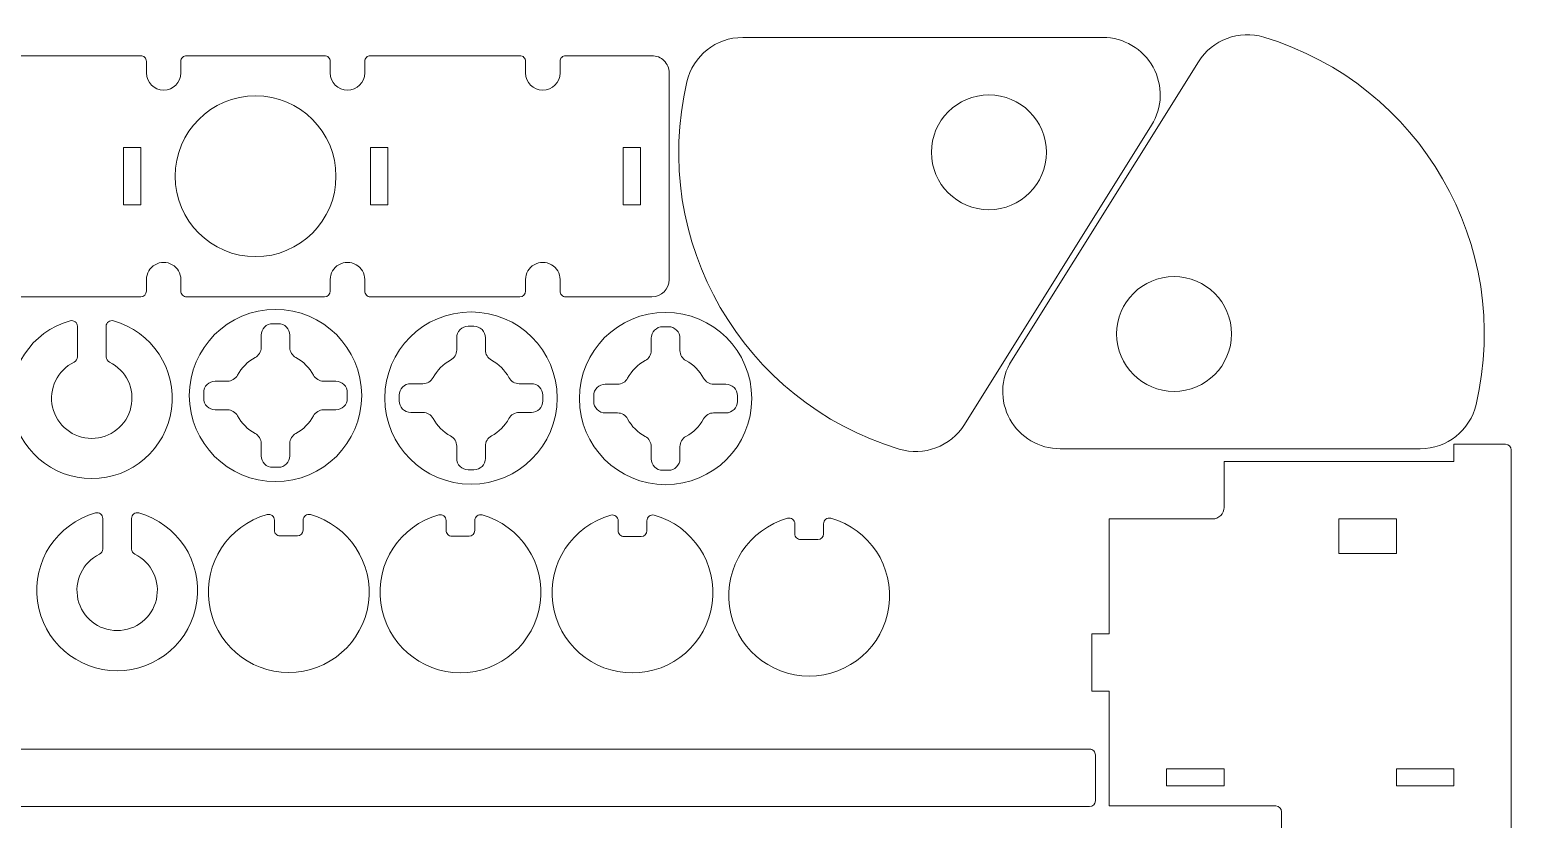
# Model space of a CAD drawing. Header units: millimetres. Extents: x -302 to 289, y -225 to 226.
# Drawn here: x 25.6 to 283.9, y 88.2 to 225.7 of the extents above; entities that cross this region are included whole.
import ezdxf

# ---------------------------------------------------------------- set-up
doc = ezdxf.new("R2010")
doc.units = ezdxf.units.MM
doc.header["$MEASUREMENT"] = 0
doc.layers.add('Visible (ANSI)', color=7, linetype='Continuous')

msp = doc.modelspace()

# ---------------------------------------------------------------- linework, layer by layer
at = {"layer": 'Visible (ANSI)', "lineweight": 9}
for points in [[(240.4788, 224.3751), (236.1573, 225.6822), (231.496, 223.9314), (229.1034, 220.1025)], [(149.7708, 224.323), (145.1235, 224.323), (141.0887, 221.1214), (140.0325, 216.5957)], [(149.7708, 224.323), (149.7708, 224.323), (212.4468, 224.323), (212.4468, 224.323)], [(277.4326, 160.4148), (283.9039, 188.1432), (267.7331, 216.132), (240.4788, 224.3751)], [(18.9605, 221.151), (18.9605, 221.151), (44.9604, 221.151), (44.9604, 221.151)], [(45.9604, 220.151), (45.9604, 220.151), (45.9604, 218.151), (45.9604, 218.151)], [(51.9604, 218.151), (51.9604, 218.151), (51.9604, 220.151), (51.9604, 220.151)], [(52.9604, 221.151), (52.9604, 221.151), (76.9604, 221.151), (76.9604, 221.151)], [(77.9604, 220.151), (77.9604, 220.151), (77.9604, 218.151), (77.9604, 218.151)], [(83.9604, 218.151), (83.9604, 218.151), (83.9604, 220.151), (83.9604, 220.151)], [(84.9604, 221.151), (84.9604, 221.151), (110.9604, 221.151), (110.9604, 221.151)], [(111.9604, 220.151), (111.9604, 220.151), (111.9604, 218.151), (111.9604, 218.151)], [(117.9604, 218.151), (117.9604, 218.151), (117.9604, 220.151), (117.9604, 220.151)], [(118.9604, 221.151), (118.9604, 221.151), (133.9604, 221.151), (133.9604, 221.151)], [(196.5378, 167.9867), (196.5378, 167.9867), (229.1034, 220.1025), (229.1034, 220.1025)], [(136.9604, 218.151), (136.9604, 218.151), (136.9604, 182.151), (136.9604, 182.151)], [(140.0325, 216.5957), (133.5612, 188.8673), (149.732, 160.8785), (176.9863, 152.6354)], [(220.9273, 209.0238), (220.9273, 209.0238), (188.3617, 156.908), (188.3617, 156.908)], [(41.9605, 195.151), (41.9605, 195.151), (41.9605, 205.151), (41.9605, 205.151)], [(41.9605, 205.151), (41.9605, 205.151), (44.9604, 205.151), (44.9604, 205.151)], [(44.9604, 205.151), (44.9604, 205.151), (44.9604, 195.151), (44.9604, 195.151)], [(84.9604, 195.151), (84.9604, 195.151), (84.9604, 205.151), (84.9604, 205.151)], [(84.9604, 205.151), (84.9604, 205.151), (87.9604, 205.151), (87.9604, 205.151)], [(87.9604, 205.151), (87.9604, 205.151), (87.9604, 195.151), (87.9604, 195.151)], [(128.9604, 195.151), (128.9604, 195.151), (128.9604, 205.151), (128.9604, 205.151)], [(128.9604, 205.151), (128.9604, 205.151), (131.9604, 205.151), (131.9604, 205.151)], [(131.9604, 205.151), (131.9604, 205.151), (131.9604, 195.151), (131.9604, 195.151)], [(44.9604, 195.151), (44.9604, 195.151), (41.9605, 195.151), (41.9605, 195.151)], [(87.9604, 195.151), (87.9604, 195.151), (84.9604, 195.151), (84.9604, 195.151)], [(131.9604, 195.151), (131.9604, 195.151), (128.9604, 195.151), (128.9604, 195.151)], [(45.9604, 182.151), (45.9604, 182.151), (45.9604, 180.151), (45.9604, 180.151)], [(51.9604, 180.151), (51.9604, 180.151), (51.9604, 182.151), (51.9604, 182.151)], [(77.9604, 182.151), (77.9604, 182.151), (77.9604, 180.151), (77.9604, 180.151)], [(83.9604, 180.151), (83.9604, 180.151), (83.9604, 182.151), (83.9604, 182.151)], [(111.9604, 182.151), (111.9604, 182.151), (111.9604, 180.151), (111.9604, 180.151)], [(117.9604, 180.151), (117.9604, 180.151), (117.9604, 182.151), (117.9604, 182.151)], [(133.9604, 179.151), (135.6173, 179.151), (136.9604, 180.4942), (136.9604, 182.151)], [(44.9604, 179.151), (44.9604, 179.151), (18.9605, 179.151), (18.9605, 179.151)], [(44.9604, 179.151), (45.5127, 179.151), (45.9604, 179.5988), (45.9604, 180.151)], [(76.9604, 179.151), (76.9604, 179.151), (52.9604, 179.151), (52.9604, 179.151)], [(76.9604, 179.151), (77.5127, 179.151), (77.9604, 179.5988), (77.9604, 180.151)], [(110.9604, 179.151), (110.9604, 179.151), (84.9604, 179.151), (84.9604, 179.151)], [(110.9604, 179.151), (111.5127, 179.151), (111.9604, 179.5988), (111.9604, 180.151)], [(133.9604, 179.151), (133.9604, 179.151), (118.9604, 179.151), (118.9604, 179.151)], [(33.9478, 174.0162), (33.9478, 174.0162), (33.9478, 168.69), (33.9478, 168.69)], [(38.9478, 168.69), (38.9478, 168.69), (38.9478, 174.0162), (38.9478, 174.0162)], [(67.9309, 174.4664), (67.9309, 174.4664), (68.9309, 174.4664), (68.9309, 174.4664)], [(101.967, 174.0222), (101.967, 174.0222), (102.967, 174.0222), (102.967, 174.0222)], [(135.8336, 173.9373), (135.8336, 173.9373), (136.8336, 173.9373), (136.8336, 173.9373)], [(65.9309, 170.333), (65.9309, 170.333), (65.9309, 172.4664), (65.9309, 172.4664)], [(70.9309, 172.4664), (70.9309, 172.4664), (70.9309, 170.333), (70.9309, 170.333)], [(99.967, 169.8888), (99.967, 169.8888), (99.967, 172.0222), (99.967, 172.0222)], [(104.967, 172.0222), (104.967, 172.0222), (104.967, 169.8888), (104.967, 169.8888)], [(133.8336, 169.8039), (133.8336, 169.8039), (133.8336, 171.9373), (133.8336, 171.9373)], [(138.8336, 171.9373), (138.8336, 171.9373), (138.8336, 169.8039), (138.8336, 169.8039)], [(33.3853, 167.7908), (33.7294, 167.9582), (33.9478, 168.3073), (33.9478, 168.69)], [(38.9478, 168.69), (38.9478, 168.3073), (39.1662, 167.9582), (39.5103, 167.7908)], [(64.8783, 168.5717), (63.5836, 167.8753), (62.5221, 166.8138), (61.8257, 165.5191)], [(64.8783, 168.5717), (65.5266, 168.9203), (65.9309, 169.5969), (65.9309, 170.333)], [(70.9309, 170.333), (70.9309, 169.5969), (71.3353, 168.9203), (71.9836, 168.5717)], [(75.0361, 165.5191), (74.3398, 166.8138), (73.2783, 167.8753), (71.9836, 168.5717)], [(98.9144, 168.1275), (97.6197, 167.4311), (96.5582, 166.3696), (95.8618, 165.0749)], [(98.9144, 168.1275), (99.5627, 168.4761), (99.967, 169.1527), (99.967, 169.8888)], [(104.967, 169.8888), (104.967, 169.1527), (105.3714, 168.4761), (106.0197, 168.1275)], [(109.0722, 165.0749), (108.3759, 166.3696), (107.3144, 167.4311), (106.0197, 168.1275)], [(132.781, 168.0426), (131.4863, 167.3462), (130.4248, 166.2847), (129.7284, 164.99)], [(132.781, 168.0426), (133.4293, 168.3912), (133.8336, 169.0678), (133.8336, 169.8039)], [(138.8336, 169.8039), (138.8336, 169.0678), (139.238, 168.3912), (139.8863, 168.0426)], [(142.9388, 164.99), (142.2425, 166.2847), (141.181, 167.3462), (139.8863, 168.0426)], [(60.0643, 164.4664), (60.8004, 164.4664), (61.477, 164.8708), (61.8257, 165.5191)], [(75.0361, 165.5191), (75.3848, 164.8708), (76.0614, 164.4664), (76.7975, 164.4664)], [(57.9309, 164.4664), (57.9309, 164.4664), (60.0643, 164.4664), (60.0643, 164.4664)], [(76.7975, 164.4664), (76.7975, 164.4664), (78.9309, 164.4664), (78.9309, 164.4664)], [(91.967, 164.0222), (91.967, 164.0222), (94.1004, 164.0222), (94.1004, 164.0222)], [(94.1004, 164.0222), (94.8365, 164.0222), (95.5131, 164.4266), (95.8618, 165.0749)], [(109.0722, 165.0749), (109.4209, 164.4266), (110.0975, 164.0222), (110.8336, 164.0222)], [(110.8336, 164.0222), (110.8336, 164.0222), (112.967, 164.0222), (112.967, 164.0222)], [(125.8336, 163.9373), (125.8336, 163.9373), (127.967, 163.9373), (127.967, 163.9373)], [(127.967, 163.9373), (128.7031, 163.9373), (129.3797, 164.3417), (129.7284, 164.99)], [(142.9388, 164.99), (143.2875, 164.3417), (143.9641, 163.9373), (144.7002, 163.9373)], [(144.7002, 163.9373), (144.7002, 163.9373), (146.8336, 163.9373), (146.8336, 163.9373)], [(55.9309, 161.4664), (55.9309, 161.4664), (55.9309, 162.4664), (55.9309, 162.4664)], [(78.9309, 159.4664), (80.0355, 159.4664), (80.9309, 160.3619), (80.9309, 161.4664)], [(80.9309, 162.4664), (80.9309, 162.4664), (80.9309, 161.4664), (80.9309, 161.4664)], [(89.967, 161.0222), (89.967, 161.0222), (89.967, 162.0222), (89.967, 162.0222)], [(112.967, 159.0222), (114.0716, 159.0222), (114.967, 159.9177), (114.967, 161.0222)], [(114.967, 162.0222), (114.967, 162.0222), (114.967, 161.0222), (114.967, 161.0222)], [(123.8336, 160.9373), (123.8336, 160.9373), (123.8336, 161.9373), (123.8336, 161.9373)], [(146.8336, 158.9373), (147.9382, 158.9373), (148.8336, 159.8328), (148.8336, 160.9373)], [(148.8336, 161.9373), (148.8336, 161.9373), (148.8336, 160.9373), (148.8336, 160.9373)], [(267.6943, 152.6875), (272.3416, 152.6875), (276.3764, 155.8891), (277.4326, 160.4148)], [(60.0643, 159.4664), (60.0643, 159.4664), (57.9309, 159.4664), (57.9309, 159.4664)], [(61.8257, 158.4138), (61.477, 159.0621), (60.8004, 159.4664), (60.0643, 159.4664)], [(61.8257, 158.4138), (62.5221, 157.1191), (63.5836, 156.0576), (64.8783, 155.3612)], [(71.9836, 155.3612), (73.2783, 156.0576), (74.3398, 157.1191), (75.0361, 158.4138)], [(76.7975, 159.4664), (76.0614, 159.4664), (75.3848, 159.0621), (75.0361, 158.4138)], [(78.9309, 159.4664), (78.9309, 159.4664), (76.7975, 159.4664), (76.7975, 159.4664)], [(94.1004, 159.0222), (94.1004, 159.0222), (91.967, 159.0222), (91.967, 159.0222)], [(95.8618, 157.9696), (95.5131, 158.6179), (94.8365, 159.0222), (94.1004, 159.0222)], [(95.8618, 157.9696), (96.5582, 156.6749), (97.6197, 155.6134), (98.9144, 154.917)], [(106.0197, 154.917), (107.3144, 155.6134), (108.3759, 156.6749), (109.0722, 157.9696)], [(110.8336, 159.0222), (110.0975, 159.0222), (109.4209, 158.6179), (109.0722, 157.9696)], [(112.967, 159.0222), (112.967, 159.0222), (110.8336, 159.0222), (110.8336, 159.0222)], [(127.967, 158.9373), (127.967, 158.9373), (125.8336, 158.9373), (125.8336, 158.9373)], [(129.7284, 157.8847), (129.3797, 158.533), (128.7031, 158.9373), (127.967, 158.9373)], [(129.7284, 157.8847), (130.4248, 156.59), (131.4863, 155.5285), (132.781, 154.8321)], [(139.8863, 154.8321), (141.181, 155.5285), (142.2425, 156.59), (142.9388, 157.8847)], [(144.7002, 158.9373), (143.9641, 158.9373), (143.2875, 158.533), (142.9388, 157.8847)], [(146.8336, 158.9373), (146.8336, 158.9373), (144.7002, 158.9373), (144.7002, 158.9373)], [(65.9309, 153.5998), (65.9309, 154.3359), (65.5266, 155.0125), (64.8783, 155.3612)], [(71.9836, 155.3612), (71.3353, 155.0125), (70.9309, 154.3359), (70.9309, 153.5998)], [(176.9863, 152.6354), (181.3078, 151.3283), (185.9691, 153.0791), (188.3617, 156.908)], [(65.9309, 151.4664), (65.9309, 151.4664), (65.9309, 153.5998), (65.9309, 153.5998)], [(70.9309, 153.5998), (70.9309, 153.5998), (70.9309, 151.4664), (70.9309, 151.4664)], [(99.967, 153.1556), (99.967, 153.8917), (99.5627, 154.5683), (98.9144, 154.917)], [(99.967, 151.0222), (99.967, 151.0222), (99.967, 153.1556), (99.967, 153.1556)], [(106.0197, 154.917), (105.3714, 154.5683), (104.967, 153.8917), (104.967, 153.1556)], [(104.967, 153.1556), (104.967, 153.1556), (104.967, 151.0222), (104.967, 151.0222)], [(133.8336, 153.0707), (133.8336, 153.8068), (133.4293, 154.4834), (132.781, 154.8321)], [(133.8336, 150.9373), (133.8336, 150.9373), (133.8336, 153.0707), (133.8336, 153.0707)], [(139.8863, 154.8321), (139.238, 154.4834), (138.8336, 153.8068), (138.8336, 153.0707)], [(138.8336, 153.0707), (138.8336, 153.0707), (138.8336, 150.9373), (138.8336, 150.9373)], [(267.6943, 152.6875), (267.6943, 152.6875), (205.0183, 152.6875), (205.0183, 152.6875)], [(273.5529, 150.4773), (273.5529, 150.4773), (273.5529, 153.4773), (273.5529, 153.4773)], [(273.5529, 153.4773), (273.5529, 153.4773), (282.5529, 153.4773), (282.5529, 153.4773)], [(283.5529, 152.4773), (283.5529, 153.0296), (283.1052, 153.4773), (282.5529, 153.4773)], [(283.5529, 152.4773), (283.5529, 152.4773), (283.5529, -51.5227), (283.5529, -51.5227)], [(68.9309, 149.4664), (70.0355, 149.4664), (70.9309, 150.3619), (70.9309, 151.4664)], [(102.967, 149.0222), (104.0716, 149.0222), (104.967, 149.9177), (104.967, 151.0222)], [(136.8336, 148.9373), (137.9382, 148.9373), (138.8336, 149.8328), (138.8336, 150.9373)], [(233.5529, 142.4773), (233.5529, 142.4773), (233.5529, 150.4773), (233.5529, 150.4773)], [(233.5529, 150.4773), (233.5529, 150.4773), (273.5529, 150.4773), (273.5529, 150.4773)], [(68.9309, 149.4664), (68.9309, 149.4664), (67.9309, 149.4664), (67.9309, 149.4664)], [(102.967, 149.0222), (102.967, 149.0222), (101.967, 149.0222), (101.967, 149.0222)], [(136.8336, 148.9373), (136.8336, 148.9373), (135.8336, 148.9373), (135.8336, 148.9373)], [(38.3679, 140.5489), (38.3679, 140.5489), (38.3679, 135.2227), (38.3679, 135.2227)], [(43.3679, 135.2227), (43.3679, 135.2227), (43.3679, 140.5489), (43.3679, 140.5489)], [(68.2335, 140.2525), (68.2335, 140.2525), (68.2335, 138.5074), (68.2335, 138.5074)], [(73.2335, 138.5074), (73.2335, 138.5074), (73.2335, 140.2525), (73.2335, 140.2525)], [(98.1208, 140.2102), (98.1208, 140.2102), (98.1208, 138.4651), (98.1208, 138.4651)], [(103.1208, 138.4651), (103.1208, 138.4651), (103.1208, 140.2102), (103.1208, 140.2102)], [(128.0782, 140.1638), (128.0782, 140.1638), (128.0782, 138.4187), (128.0782, 138.4187)], [(133.0782, 138.4187), (133.0782, 138.4187), (133.0782, 140.1638), (133.0782, 140.1638)], [(158.8314, 139.6206), (158.8314, 139.6206), (158.8314, 137.8755), (158.8314, 137.8755)], [(163.8314, 137.8755), (163.8314, 137.8755), (163.8314, 139.6206), (163.8314, 139.6206)], [(213.5529, 120.4773), (213.5529, 120.4773), (213.5529, 140.4773), (213.5529, 140.4773)], [(213.5529, 140.4773), (213.5529, 140.4773), (231.5529, 140.4773), (231.5529, 140.4773)], [(253.5529, 140.4773), (253.5529, 140.4773), (263.5529, 140.4773), (263.5529, 140.4773)], [(253.5529, 134.4773), (253.5529, 134.4773), (253.5529, 140.4773), (253.5529, 140.4773)], [(263.5529, 140.4773), (263.5529, 140.4773), (263.5529, 134.4773), (263.5529, 134.4773)], [(69.2335, 137.5074), (69.2335, 137.5074), (72.2335, 137.5074), (72.2335, 137.5074)], [(72.2335, 137.5074), (72.7858, 137.5074), (73.2335, 137.9552), (73.2335, 138.5074)], [(99.1208, 137.4651), (99.1208, 137.4651), (102.1208, 137.4651), (102.1208, 137.4651)], [(102.1208, 137.4651), (102.6731, 137.4651), (103.1208, 137.9129), (103.1208, 138.4651)], [(129.0782, 137.4187), (129.0782, 137.4187), (132.0782, 137.4187), (132.0782, 137.4187)], [(132.0782, 137.4187), (132.6305, 137.4187), (133.0782, 137.8665), (133.0782, 138.4187)], [(162.8314, 136.8755), (163.3837, 136.8755), (163.8314, 137.3233), (163.8314, 137.8755)], [(37.8054, 134.3235), (38.1495, 134.4909), (38.3679, 134.84), (38.3679, 135.2227)], [(43.3679, 135.2227), (43.3679, 134.84), (43.5863, 134.4909), (43.9304, 134.3235)], [(159.8314, 136.8755), (159.8314, 136.8755), (162.8314, 136.8755), (162.8314, 136.8755)], [(263.5529, 134.4773), (263.5529, 134.4773), (253.5529, 134.4773), (253.5529, 134.4773)], [(210.5529, 110.4773), (210.5529, 110.4773), (210.5529, 120.4773), (210.5529, 120.4773)], [(210.5529, 120.4773), (210.5529, 120.4773), (213.5529, 120.4773), (213.5529, 120.4773)], [(213.5529, 110.4773), (213.5529, 110.4773), (210.5529, 110.4773), (210.5529, 110.4773)], [(213.5529, 90.4773), (213.5529, 90.4773), (213.5529, 110.4773), (213.5529, 110.4773)], [(6.15, 100.3749), (6.15, 100.3749), (210.1499, 100.3749), (210.1499, 100.3749)], [(211.1499, 99.3749), (211.1499, 99.3749), (211.1499, 91.3749), (211.1499, 91.3749)], [(223.5529, 96.9773), (223.5529, 96.9773), (233.5529, 96.9773), (233.5529, 96.9773)], [(223.5529, 93.9773), (223.5529, 93.9773), (223.5529, 96.9773), (223.5529, 96.9773)], [(233.5529, 96.9773), (233.5529, 96.9773), (233.5529, 93.9773), (233.5529, 93.9773)], [(263.5529, 96.9773), (263.5529, 96.9773), (273.5529, 96.9773), (273.5529, 96.9773)], [(263.5529, 93.9773), (263.5529, 93.9773), (263.5529, 96.9773), (263.5529, 96.9773)], [(273.5529, 96.9773), (273.5529, 96.9773), (273.5529, 93.9773), (273.5529, 93.9773)], [(233.5529, 93.9773), (233.5529, 93.9773), (223.5529, 93.9773), (223.5529, 93.9773)], [(273.5529, 93.9773), (273.5529, 93.9773), (263.5529, 93.9773), (263.5529, 93.9773)], [(210.1499, 90.3749), (210.7022, 90.3749), (211.1499, 90.8226), (211.1499, 91.3749)], [(242.5529, 90.4773), (242.5529, 90.4773), (213.5529, 90.4773), (213.5529, 90.4773)], [(243.5529, 89.4773), (243.5529, 90.0296), (243.1052, 90.4773), (242.5529, 90.4773)], [(210.1499, 90.3749), (210.1499, 90.3749), (6.15, 90.3749), (6.15, 90.3749)], [(243.5529, 11.4773), (243.5529, 11.4773), (243.5529, 89.4773), (243.5529, 89.4773)]]:
    msp.add_open_spline(points, degree=3, dxfattribs=at)
for points, knots in [([(220.9273, 209.0238), (222.8535, 212.1065), (222.9553, 215.9917), (221.193, 219.1711), (221.193, 219.1711), (219.4307, 222.3504), (216.0819, 224.323), (212.4468, 224.323)], [0, 0, 0, 0, 0.33333333, 0.33333333, 0.33333333, 0.33333333, 1, 1, 1, 1]), ([(45.9604, 220.151), (45.9604, 220.4163), (45.8551, 220.6706), (45.6675, 220.8581), (45.6675, 220.8581), (45.48, 221.0457), (45.2256, 221.151), (44.9604, 221.151)], [0, 0, 0, 0, 0.33333333, 0.33333333, 0.33333333, 0.33333333, 1, 1, 1, 1]), ([(52.9604, 221.151), (52.6952, 221.151), (52.4408, 221.0457), (52.2533, 220.8581), (52.2533, 220.8581), (52.0658, 220.6706), (51.9604, 220.4163), (51.9604, 220.151)], [0, 0, 0, 0, 0.33333333, 0.33333333, 0.33333333, 0.33333333, 1, 1, 1, 1]), ([(77.9604, 220.151), (77.9604, 220.4163), (77.8551, 220.6706), (77.6675, 220.8581), (77.6675, 220.8581), (77.48, 221.0457), (77.2256, 221.151), (76.9604, 221.151)], [0, 0, 0, 0, 0.33333333, 0.33333333, 0.33333333, 0.33333333, 1, 1, 1, 1]), ([(84.9604, 221.151), (84.6952, 221.151), (84.4408, 221.0457), (84.2533, 220.8581), (84.2533, 220.8581), (84.0658, 220.6706), (83.9604, 220.4163), (83.9604, 220.151)], [0, 0, 0, 0, 0.33333333, 0.33333333, 0.33333333, 0.33333333, 1, 1, 1, 1]), ([(111.9604, 220.151), (111.9604, 220.4163), (111.8551, 220.6706), (111.6675, 220.8581), (111.6675, 220.8581), (111.48, 221.0457), (111.2256, 221.151), (110.9604, 221.151)], [0, 0, 0, 0, 0.33333333, 0.33333333, 0.33333333, 0.33333333, 1, 1, 1, 1]), ([(118.9604, 221.151), (118.6952, 221.151), (118.4408, 221.0457), (118.2533, 220.8581), (118.2533, 220.8581), (118.0658, 220.6706), (117.9604, 220.4163), (117.9604, 220.151)], [0, 0, 0, 0, 0.33333333, 0.33333333, 0.33333333, 0.33333333, 1, 1, 1, 1]), ([(136.9604, 218.151), (136.9604, 218.9467), (136.6443, 219.7098), (136.0817, 220.2724), (136.0817, 220.2724), (135.5191, 220.835), (134.7561, 221.151), (133.9604, 221.151)], [0, 0, 0, 0, 0.33333333, 0.33333333, 0.33333333, 0.33333333, 1, 1, 1, 1]), ([(45.9604, 218.151), (45.9604, 216.4942), (47.3035, 215.151), (48.9604, 215.151), (48.9604, 215.151), (50.6173, 215.151), (51.9604, 216.4942), (51.9604, 218.151)], [0, 0, 0, 0, 0.33333333, 0.33333333, 0.33333333, 0.33333333, 1, 1, 1, 1]), ([(77.9604, 218.151), (77.9604, 216.4942), (79.3035, 215.151), (80.9604, 215.151), (80.9604, 215.151), (82.6173, 215.151), (83.9604, 216.4942), (83.9604, 218.151)], [0, 0, 0, 0, 0.33333333, 0.33333333, 0.33333333, 0.33333333, 1, 1, 1, 1]), ([(111.9604, 218.151), (111.9604, 216.4942), (113.3035, 215.151), (114.9604, 215.151), (114.9604, 215.151), (116.6173, 215.151), (117.9604, 216.4942), (117.9604, 218.151)], [0, 0, 0, 0, 0.33333333, 0.33333333, 0.33333333, 0.33333333, 1, 1, 1, 1]), ([(78.9604, 200.151), (78.9604, 207.883), (72.6924, 214.151), (64.9604, 214.151), (64.9604, 214.151), (57.2284, 214.151), (50.9604, 207.8831), (50.9604, 200.1511), (50.9604, 200.1511), (50.9604, 192.4191), (57.2284, 186.1511), (64.9604, 186.151), (64.9604, 186.151), (72.6923, 186.151), (78.9604, 192.419), (78.9604, 200.151)], [0, 0, 0, 0, 0.2, 0.2, 0.2, 0.2, 0.4, 0.4, 0.4, 0.4, 0.6, 0.6, 0.6, 0.6, 1, 1, 1, 1]), ([(192.6193, 214.323), (187.0964, 214.323), (182.6193, 209.8458), (182.6193, 204.323), (182.6193, 204.323), (182.6193, 198.8002), (187.0964, 194.323), (192.6192, 194.323), (192.6192, 194.323), (198.1421, 194.323), (202.6192, 198.8001), (202.6193, 204.3229), (202.6193, 204.3229), (202.6193, 209.8458), (198.1422, 214.323), (192.6193, 214.323)], [0, 0, 0, 0, 0.2, 0.2, 0.2, 0.2, 0.4, 0.4, 0.4, 0.4, 0.6, 0.6, 0.6, 0.6, 1, 1, 1, 1]), ([(51.9604, 182.151), (51.9604, 183.2228), (51.3886, 184.2132), (50.4604, 184.7491), (50.4604, 184.7491), (49.5322, 185.285), (48.3886, 185.285), (47.4604, 184.7491), (47.4604, 184.7491), (46.5322, 184.2132), (45.9604, 183.2228), (45.9604, 182.151)], [0, 0, 0, 0, 0.25, 0.25, 0.25, 0.25, 0.5, 0.5, 0.5, 0.5, 1, 1, 1, 1]), ([(83.9604, 182.151), (83.9604, 183.2228), (83.3886, 184.2132), (82.4604, 184.7491), (82.4604, 184.7491), (81.5322, 185.285), (80.3886, 185.285), (79.4604, 184.7491), (79.4604, 184.7491), (78.5322, 184.2132), (77.9604, 183.2228), (77.9604, 182.151)], [0, 0, 0, 0, 0.25, 0.25, 0.25, 0.25, 0.5, 0.5, 0.5, 0.5, 1, 1, 1, 1]), ([(117.9604, 182.151), (117.9604, 183.2228), (117.3886, 184.2132), (116.4604, 184.7491), (116.4604, 184.7491), (115.5322, 185.285), (114.3886, 185.285), (113.4604, 184.7491), (113.4604, 184.7491), (112.5322, 184.2132), (111.9604, 183.2228), (111.9604, 182.151)], [0, 0, 0, 0, 0.25, 0.25, 0.25, 0.25, 0.5, 0.5, 0.5, 0.5, 1, 1, 1, 1]), ([(224.8458, 162.6875), (230.3687, 162.6875), (234.8458, 167.1647), (234.8458, 172.6875), (234.8458, 172.6875), (234.8458, 178.2103), (230.3687, 182.6875), (224.8459, 182.6875), (224.8459, 182.6875), (219.323, 182.6875), (214.8459, 178.2104), (214.8458, 172.6876), (214.8458, 172.6876), (214.8458, 167.1647), (219.3229, 162.6875), (224.8458, 162.6875)], [0, 0, 0, 0, 0.2, 0.2, 0.2, 0.2, 0.4, 0.4, 0.4, 0.4, 0.6, 0.6, 0.6, 0.6, 1, 1, 1, 1]), ([(51.9604, 180.151), (51.9604, 179.8858), (52.0658, 179.6315), (52.2533, 179.4439), (52.2533, 179.4439), (52.4408, 179.2564), (52.6952, 179.151), (52.9604, 179.151)], [0, 0, 0, 0, 0.33333333, 0.33333333, 0.33333333, 0.33333333, 1, 1, 1, 1]), ([(83.9604, 180.151), (83.9604, 179.8858), (84.0658, 179.6315), (84.2533, 179.4439), (84.2533, 179.4439), (84.4408, 179.2564), (84.6952, 179.151), (84.9604, 179.151)], [0, 0, 0, 0, 0.33333333, 0.33333333, 0.33333333, 0.33333333, 1, 1, 1, 1]), ([(117.9604, 180.151), (117.9604, 179.8858), (118.0658, 179.6315), (118.2533, 179.4439), (118.2533, 179.4439), (118.4408, 179.2564), (118.6952, 179.151), (118.9604, 179.151)], [0, 0, 0, 0, 0.33333333, 0.33333333, 0.33333333, 0.33333333, 1, 1, 1, 1]), ([(83.4309, 161.9664), (83.4309, 170.2507), (76.7152, 176.9664), (68.431, 176.9664), (68.431, 176.9664), (60.1467, 176.9665), (53.431, 170.2507), (53.4309, 161.9665), (53.4309, 161.9665), (53.4309, 153.6822), (60.1466, 146.9665), (68.4309, 146.9664), (68.4309, 146.9664), (76.7151, 146.9664), (83.4309, 153.6821), (83.4309, 161.9664)], [0, 0, 0, 0, 0.2, 0.2, 0.2, 0.2, 0.4, 0.4, 0.4, 0.4, 0.6, 0.6, 0.6, 0.6, 1, 1, 1, 1]), ([(117.467, 161.5222), (117.467, 169.8065), (110.7513, 176.5222), (102.4671, 176.5222), (102.4671, 176.5222), (94.1828, 176.5223), (87.4671, 169.8065), (87.467, 161.5223), (87.467, 161.5223), (87.467, 153.238), (94.1827, 146.5223), (102.467, 146.5222), (102.467, 146.5222), (110.7512, 146.5222), (117.467, 153.2379), (117.467, 161.5222)], [0, 0, 0, 0, 0.2, 0.2, 0.2, 0.2, 0.4, 0.4, 0.4, 0.4, 0.6, 0.6, 0.6, 0.6, 1, 1, 1, 1]), ([(151.3336, 161.4373), (151.3336, 169.7216), (144.6179, 176.4373), (136.3337, 176.4373), (136.3337, 176.4373), (128.0494, 176.4374), (121.3337, 169.7216), (121.3336, 161.4374), (121.3336, 161.4374), (121.3336, 153.1531), (128.0493, 146.4374), (136.3336, 146.4373), (136.3336, 146.4373), (144.6178, 146.4373), (151.3336, 153.153), (151.3336, 161.4373)], [0, 0, 0, 0, 0.2, 0.2, 0.2, 0.2, 0.4, 0.4, 0.4, 0.4, 0.6, 0.6, 0.6, 0.6, 1, 1, 1, 1]), ([(32.6786, 174.9793), (25.9401, 173.0955), (21.627, 166.526), (22.5777, 159.594), (22.5777, 159.594), (23.5283, 152.662), (29.4509, 147.4963), (36.4478, 147.4962), (36.4478, 147.4962), (43.4447, 147.4962), (49.3672, 152.6619), (50.318, 159.5939), (50.318, 159.5939), (51.2687, 166.5259), (46.9556, 173.0955), (40.2171, 174.9793)], [0, 0, 0, 0, 0.2, 0.2, 0.2, 0.2, 0.4, 0.4, 0.4, 0.4, 0.6, 0.6, 0.6, 0.6, 1, 1, 1, 1]), ([(33.9478, 174.0162), (33.9478, 174.329), (33.8015, 174.6238), (33.5523, 174.8128), (33.5523, 174.8128), (33.3031, 175.0019), (32.9798, 175.0635), (32.6786, 174.9793)], [0, 0, 0, 0, 0.33333333, 0.33333333, 0.33333333, 0.33333333, 1, 1, 1, 1]), ([(40.217, 174.9793), (39.9158, 175.0635), (39.5925, 175.0019), (39.3433, 174.8128), (39.3433, 174.8128), (39.0942, 174.6238), (38.9478, 174.329), (38.9478, 174.0162)], [0, 0, 0, 0, 0.33333333, 0.33333333, 0.33333333, 0.33333333, 1, 1, 1, 1]), ([(67.9309, 174.4664), (67.4005, 174.4664), (66.8918, 174.2557), (66.5167, 173.8807), (66.5167, 173.8807), (66.1416, 173.5056), (65.9309, 172.9969), (65.9309, 172.4664)], [0, 0, 0, 0, 0.33333333, 0.33333333, 0.33333333, 0.33333333, 1, 1, 1, 1]), ([(70.9309, 172.4664), (70.9309, 172.9969), (70.7202, 173.5056), (70.3451, 173.8807), (70.3451, 173.8807), (69.9701, 174.2557), (69.4614, 174.4664), (68.9309, 174.4664)], [0, 0, 0, 0, 0.33333333, 0.33333333, 0.33333333, 0.33333333, 1, 1, 1, 1]), ([(101.967, 174.0222), (101.4366, 174.0222), (100.9279, 173.8115), (100.5528, 173.4365), (100.5528, 173.4365), (100.1777, 173.0614), (99.967, 172.5527), (99.967, 172.0222)], [0, 0, 0, 0, 0.33333333, 0.33333333, 0.33333333, 0.33333333, 1, 1, 1, 1]), ([(104.967, 172.0222), (104.967, 172.5527), (104.7563, 173.0614), (104.3812, 173.4365), (104.3812, 173.4365), (104.0062, 173.8115), (103.4975, 174.0222), (102.967, 174.0222)], [0, 0, 0, 0, 0.33333333, 0.33333333, 0.33333333, 0.33333333, 1, 1, 1, 1]), ([(135.8336, 173.9373), (135.3032, 173.9373), (134.7945, 173.7266), (134.4194, 173.3516), (134.4194, 173.3516), (134.0443, 172.9765), (133.8336, 172.4678), (133.8336, 171.9373)], [0, 0, 0, 0, 0.33333333, 0.33333333, 0.33333333, 0.33333333, 1, 1, 1, 1]), ([(138.8336, 171.9373), (138.8336, 172.4678), (138.6229, 172.9765), (138.2478, 173.3516), (138.2478, 173.3516), (137.8728, 173.7266), (137.3641, 173.9373), (136.8336, 173.9373)], [0, 0, 0, 0, 0.33333333, 0.33333333, 0.33333333, 0.33333333, 1, 1, 1, 1]), ([(196.5378, 167.9867), (194.6116, 164.904), (194.5098, 161.0188), (196.2721, 157.8394), (196.2721, 157.8394), (198.0344, 154.6601), (201.3832, 152.6875), (205.0183, 152.6875)], [0, 0, 0, 0, 0.33333333, 0.33333333, 0.33333333, 0.33333333, 1, 1, 1, 1]), ([(33.3853, 167.7908), (30.4533, 166.3642), (28.8945, 163.1023), (29.6265, 159.9249), (29.6265, 159.9249), (30.3584, 156.7475), (33.1872, 154.4962), (36.4478, 154.4962), (36.4478, 154.4962), (39.7084, 154.4962), (42.5372, 156.7475), (43.2692, 159.9249), (43.2692, 159.9249), (44.0011, 163.1022), (42.4423, 166.3642), (39.5104, 167.7907)], [0, 0, 0, 0, 0.2, 0.2, 0.2, 0.2, 0.4, 0.4, 0.4, 0.4, 0.6, 0.6, 0.6, 0.6, 1, 1, 1, 1]), ([(57.9309, 164.4664), (57.4005, 164.4664), (56.8918, 164.2557), (56.5167, 163.8807), (56.5167, 163.8807), (56.1416, 163.5056), (55.9309, 162.9969), (55.9309, 162.4664)], [0, 0, 0, 0, 0.33333333, 0.33333333, 0.33333333, 0.33333333, 1, 1, 1, 1]), ([(80.9309, 162.4664), (80.9309, 162.9969), (80.7202, 163.5056), (80.3451, 163.8807), (80.3451, 163.8807), (79.9701, 164.2557), (79.4614, 164.4664), (78.9309, 164.4664)], [0, 0, 0, 0, 0.33333333, 0.33333333, 0.33333333, 0.33333333, 1, 1, 1, 1]), ([(91.967, 164.0222), (91.4366, 164.0222), (90.9279, 163.8115), (90.5528, 163.4365), (90.5528, 163.4365), (90.1777, 163.0614), (89.967, 162.5527), (89.967, 162.0222)], [0, 0, 0, 0, 0.33333333, 0.33333333, 0.33333333, 0.33333333, 1, 1, 1, 1]), ([(114.967, 162.0222), (114.967, 162.5527), (114.7563, 163.0614), (114.3812, 163.4365), (114.3812, 163.4365), (114.0062, 163.8115), (113.4975, 164.0222), (112.967, 164.0222)], [0, 0, 0, 0, 0.33333333, 0.33333333, 0.33333333, 0.33333333, 1, 1, 1, 1]), ([(125.8336, 163.9373), (125.3032, 163.9373), (124.7945, 163.7266), (124.4194, 163.3516), (124.4194, 163.3516), (124.0443, 162.9765), (123.8336, 162.4678), (123.8336, 161.9373)], [0, 0, 0, 0, 0.33333333, 0.33333333, 0.33333333, 0.33333333, 1, 1, 1, 1]), ([(148.8336, 161.9373), (148.8336, 162.4678), (148.6229, 162.9765), (148.2478, 163.3516), (148.2478, 163.3516), (147.8728, 163.7266), (147.3641, 163.9373), (146.8336, 163.9373)], [0, 0, 0, 0, 0.33333333, 0.33333333, 0.33333333, 0.33333333, 1, 1, 1, 1]), ([(55.9309, 161.4664), (55.9309, 160.936), (56.1416, 160.4273), (56.5167, 160.0522), (56.5167, 160.0522), (56.8918, 159.6772), (57.4005, 159.4664), (57.9309, 159.4664)], [0, 0, 0, 0, 0.33333333, 0.33333333, 0.33333333, 0.33333333, 1, 1, 1, 1]), ([(89.967, 161.0222), (89.967, 160.4918), (90.1777, 159.9831), (90.5528, 159.608), (90.5528, 159.608), (90.9279, 159.233), (91.4366, 159.0222), (91.967, 159.0222)], [0, 0, 0, 0, 0.33333333, 0.33333333, 0.33333333, 0.33333333, 1, 1, 1, 1]), ([(123.8336, 160.9373), (123.8336, 160.4069), (124.0443, 159.8982), (124.4194, 159.5231), (124.4194, 159.5231), (124.7945, 159.1481), (125.3032, 158.9373), (125.8336, 158.9373)], [0, 0, 0, 0, 0.33333333, 0.33333333, 0.33333333, 0.33333333, 1, 1, 1, 1]), ([(65.9309, 151.4664), (65.9309, 150.936), (66.1416, 150.4273), (66.5167, 150.0522), (66.5167, 150.0522), (66.8918, 149.6772), (67.4005, 149.4664), (67.9309, 149.4664)], [0, 0, 0, 0, 0.33333333, 0.33333333, 0.33333333, 0.33333333, 1, 1, 1, 1]), ([(99.967, 151.0222), (99.967, 150.4918), (100.1777, 149.9831), (100.5528, 149.608), (100.5528, 149.608), (100.9279, 149.233), (101.4366, 149.0222), (101.967, 149.0222)], [0, 0, 0, 0, 0.33333333, 0.33333333, 0.33333333, 0.33333333, 1, 1, 1, 1]), ([(133.8336, 150.9373), (133.8336, 150.4069), (134.0443, 149.8982), (134.4194, 149.5231), (134.4194, 149.5231), (134.7945, 149.1481), (135.3032, 148.9373), (135.8336, 148.9373)], [0, 0, 0, 0, 0.33333333, 0.33333333, 0.33333333, 0.33333333, 1, 1, 1, 1]), ([(231.5529, 140.4773), (232.0833, 140.4773), (232.592, 140.6881), (232.9671, 141.0631), (232.9671, 141.0631), (233.3422, 141.4382), (233.5529, 141.9469), (233.5529, 142.4773)], [0, 0, 0, 0, 0.33333333, 0.33333333, 0.33333333, 0.33333333, 1, 1, 1, 1]), ([(37.0987, 141.512), (30.3602, 139.6282), (26.0471, 133.0587), (26.9978, 126.1267), (26.9978, 126.1267), (27.9484, 119.1947), (33.871, 114.029), (40.8679, 114.0289), (40.8679, 114.0289), (47.8648, 114.0289), (53.7873, 119.1946), (54.7381, 126.1266), (54.7381, 126.1266), (55.6888, 133.0586), (51.3757, 139.6282), (44.6372, 141.512)], [0, 0, 0, 0, 0.2, 0.2, 0.2, 0.2, 0.4, 0.4, 0.4, 0.4, 0.6, 0.6, 0.6, 0.6, 1, 1, 1, 1]), ([(38.3679, 140.5489), (38.3679, 140.8617), (38.2216, 141.1565), (37.9724, 141.3455), (37.9724, 141.3455), (37.7232, 141.5346), (37.3999, 141.5962), (37.0987, 141.512)], [0, 0, 0, 0, 0.33333333, 0.33333333, 0.33333333, 0.33333333, 1, 1, 1, 1]), ([(44.6371, 141.512), (44.3359, 141.5962), (44.0126, 141.5346), (43.7634, 141.3455), (43.7634, 141.3455), (43.5143, 141.1565), (43.3679, 140.8617), (43.3679, 140.5489)], [0, 0, 0, 0, 0.33333333, 0.33333333, 0.33333333, 0.33333333, 1, 1, 1, 1]), ([(66.9643, 141.2155), (60.2258, 139.3318), (55.9127, 132.7622), (56.8634, 125.8302), (56.8634, 125.8302), (57.8141, 118.8982), (63.7366, 113.7325), (70.7335, 113.7325), (70.7335, 113.7325), (77.7304, 113.7325), (83.653, 118.8982), (84.6037, 125.8302), (84.6037, 125.8302), (85.5544, 132.7622), (81.2414, 139.3317), (74.5028, 141.2155)], [0, 0, 0, 0, 0.2, 0.2, 0.2, 0.2, 0.4, 0.4, 0.4, 0.4, 0.6, 0.6, 0.6, 0.6, 1, 1, 1, 1]), ([(68.2335, 140.2525), (68.2335, 140.5652), (68.0872, 140.86), (67.838, 141.0491), (67.838, 141.0491), (67.5888, 141.2382), (67.2655, 141.2997), (66.9643, 141.2155)], [0, 0, 0, 0, 0.33333333, 0.33333333, 0.33333333, 0.33333333, 1, 1, 1, 1]), ([(74.5028, 141.2155), (74.2015, 141.2997), (73.8782, 141.2382), (73.6291, 141.0491), (73.6291, 141.0491), (73.3799, 140.86), (73.2335, 140.5652), (73.2335, 140.2525)], [0, 0, 0, 0, 0.33333333, 0.33333333, 0.33333333, 0.33333333, 1, 1, 1, 1]), ([(96.8516, 141.1732), (90.1131, 139.2895), (85.8, 132.7199), (86.7507, 125.7879), (86.7507, 125.7879), (87.7014, 118.8559), (93.6239, 113.6902), (100.6208, 113.6902), (100.6208, 113.6902), (107.6177, 113.6902), (113.5403, 118.8559), (114.491, 125.7879), (114.491, 125.7879), (115.4417, 132.7199), (111.1287, 139.2894), (104.3901, 141.1732)], [0, 0, 0, 0, 0.2, 0.2, 0.2, 0.2, 0.4, 0.4, 0.4, 0.4, 0.6, 0.6, 0.6, 0.6, 1, 1, 1, 1]), ([(98.1208, 140.2102), (98.1208, 140.5229), (97.9745, 140.8177), (97.7253, 141.0068), (97.7253, 141.0068), (97.4761, 141.1959), (97.1528, 141.2574), (96.8516, 141.1732)], [0, 0, 0, 0, 0.33333333, 0.33333333, 0.33333333, 0.33333333, 1, 1, 1, 1]), ([(104.3901, 141.1732), (104.0888, 141.2574), (103.7655, 141.1959), (103.5164, 141.0068), (103.5164, 141.0068), (103.2672, 140.8177), (103.1208, 140.5229), (103.1208, 140.2102)], [0, 0, 0, 0, 0.33333333, 0.33333333, 0.33333333, 0.33333333, 1, 1, 1, 1]), ([(126.809, 141.1268), (120.0705, 139.2431), (115.7574, 132.6735), (116.7081, 125.7415), (116.7081, 125.7415), (117.6588, 118.8095), (123.5813, 113.6438), (130.5782, 113.6438), (130.5782, 113.6438), (137.5751, 113.6438), (143.4977, 118.8095), (144.4484, 125.7415), (144.4484, 125.7415), (145.3991, 132.6735), (141.0861, 139.243), (134.3475, 141.1268)], [0, 0, 0, 0, 0.2, 0.2, 0.2, 0.2, 0.4, 0.4, 0.4, 0.4, 0.6, 0.6, 0.6, 0.6, 1, 1, 1, 1]), ([(128.0782, 140.1638), (128.0782, 140.4765), (127.9319, 140.7713), (127.6827, 140.9604), (127.6827, 140.9604), (127.4335, 141.1495), (127.1102, 141.211), (126.809, 141.1268)], [0, 0, 0, 0, 0.33333333, 0.33333333, 0.33333333, 0.33333333, 1, 1, 1, 1]), ([(134.3475, 141.1268), (134.0462, 141.211), (133.7229, 141.1495), (133.4738, 140.9604), (133.4738, 140.9604), (133.2246, 140.7713), (133.0782, 140.4765), (133.0782, 140.1638)], [0, 0, 0, 0, 0.33333333, 0.33333333, 0.33333333, 0.33333333, 1, 1, 1, 1]), ([(157.5622, 140.5836), (150.8237, 138.6999), (146.5106, 132.1303), (147.4613, 125.1983), (147.4613, 125.1983), (148.412, 118.2663), (154.3345, 113.1006), (161.3314, 113.1006), (161.3314, 113.1006), (168.3283, 113.1006), (174.2509, 118.2663), (175.2016, 125.1983), (175.2016, 125.1983), (176.1523, 132.1303), (171.8393, 138.6998), (165.1007, 140.5836)], [0, 0, 0, 0, 0.2, 0.2, 0.2, 0.2, 0.4, 0.4, 0.4, 0.4, 0.6, 0.6, 0.6, 0.6, 1, 1, 1, 1]), ([(158.8314, 139.6206), (158.8314, 139.9333), (158.6851, 140.2281), (158.4359, 140.4172), (158.4359, 140.4172), (158.1867, 140.6063), (157.8634, 140.6678), (157.5622, 140.5836)], [0, 0, 0, 0, 0.33333333, 0.33333333, 0.33333333, 0.33333333, 1, 1, 1, 1]), ([(165.1007, 140.5836), (164.7994, 140.6678), (164.4761, 140.6063), (164.227, 140.4172), (164.227, 140.4172), (163.9778, 140.2281), (163.8314, 139.9333), (163.8314, 139.6206)], [0, 0, 0, 0, 0.33333333, 0.33333333, 0.33333333, 0.33333333, 1, 1, 1, 1]), ([(68.2335, 138.5074), (68.2335, 138.2422), (68.3389, 137.9879), (68.5264, 137.8003), (68.5264, 137.8003), (68.714, 137.6128), (68.9683, 137.5074), (69.2335, 137.5074)], [0, 0, 0, 0, 0.33333333, 0.33333333, 0.33333333, 0.33333333, 1, 1, 1, 1]), ([(98.1208, 138.4651), (98.1208, 138.1999), (98.2262, 137.9456), (98.4137, 137.758), (98.4137, 137.758), (98.6013, 137.5705), (98.8556, 137.4651), (99.1208, 137.4651)], [0, 0, 0, 0, 0.33333333, 0.33333333, 0.33333333, 0.33333333, 1, 1, 1, 1]), ([(128.0782, 138.4187), (128.0782, 138.1535), (128.1836, 137.8992), (128.3711, 137.7116), (128.3711, 137.7116), (128.5587, 137.5241), (128.813, 137.4187), (129.0782, 137.4187)], [0, 0, 0, 0, 0.33333333, 0.33333333, 0.33333333, 0.33333333, 1, 1, 1, 1]), ([(158.8314, 137.8755), (158.8314, 137.6103), (158.9368, 137.356), (159.1243, 137.1684), (159.1243, 137.1684), (159.3119, 136.9809), (159.5662, 136.8755), (159.8314, 136.8755)], [0, 0, 0, 0, 0.33333333, 0.33333333, 0.33333333, 0.33333333, 1, 1, 1, 1]), ([(37.8054, 134.3235), (34.8734, 132.8969), (33.3146, 129.635), (34.0466, 126.4576), (34.0466, 126.4576), (34.7785, 123.2802), (37.6073, 121.0289), (40.8679, 121.0289), (40.8679, 121.0289), (44.1285, 121.0289), (46.9573, 123.2802), (47.6893, 126.4576), (47.6893, 126.4576), (48.4212, 129.6349), (46.8624, 132.8969), (43.9305, 134.3234)], [0, 0, 0, 0, 0.2, 0.2, 0.2, 0.2, 0.4, 0.4, 0.4, 0.4, 0.6, 0.6, 0.6, 0.6, 1, 1, 1, 1]), ([(211.1499, 99.3749), (211.1499, 99.6401), (211.0446, 99.8945), (210.857, 100.082), (210.857, 100.082), (210.6695, 100.2695), (210.4151, 100.3749), (210.1499, 100.3749)], [0, 0, 0, 0, 0.33333333, 0.33333333, 0.33333333, 0.33333333, 1, 1, 1, 1])]:
    msp.add_open_spline(points, degree=3, knots=knots, dxfattribs=at)

doc.saveas('drawing.dxf')
